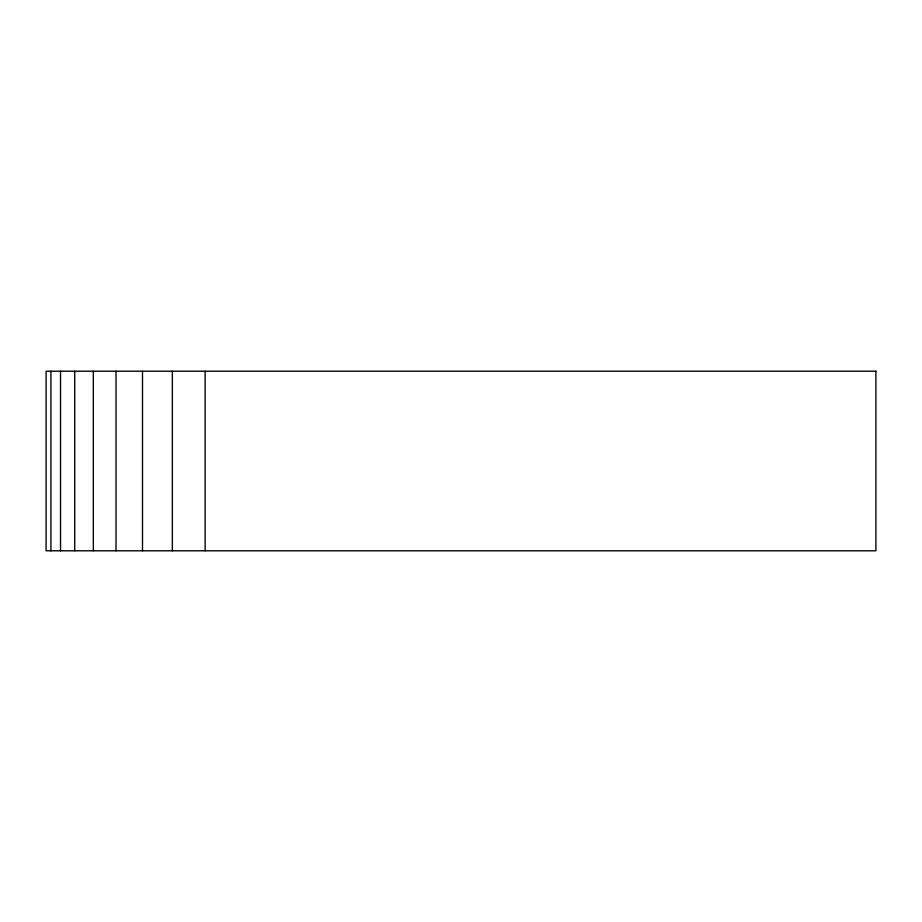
<?xml version="1.0" encoding="UTF-8"?>
<svg xmlns="http://www.w3.org/2000/svg" width="922" height="922" viewBox="0 0 922 922"><rect width="100%" height="100%" fill="white"/><g stroke="black" fill="none" stroke-linecap="round" stroke-linejoin="round"><path stroke-width="1.38" d="M205.122 371.209L205.122 550.791M172.356 371.209L172.356 550.791M142.507 371.209L142.507 550.791M116.022 371.209L116.022 550.791M93.318 371.209L93.318 550.791M74.717 371.209L74.717 550.791M60.518 371.209L60.518 550.791M50.929 371.209L50.929 550.791M875.9 371.209L46.1 371.209L46.1 550.791L875.9 550.791L875.9 371.209"/></g></svg>
